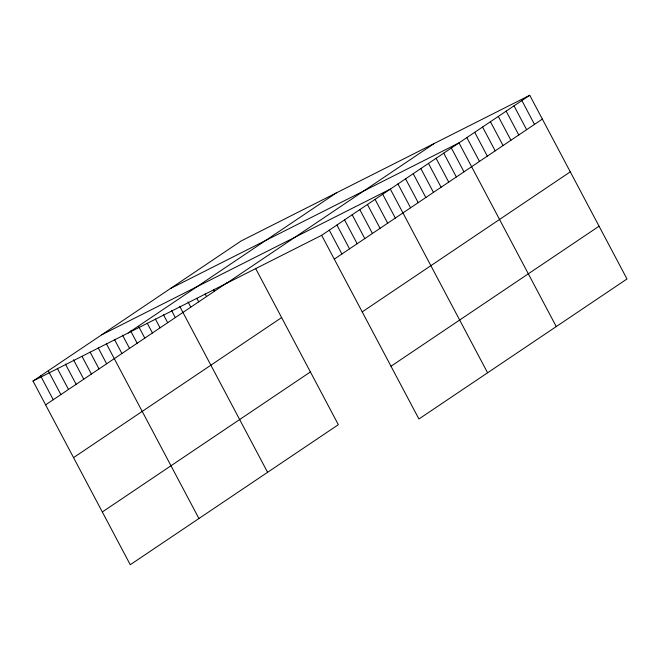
<?xml version="1.0" encoding="UTF-8"?>
<svg xmlns="http://www.w3.org/2000/svg" width="660" height="660" viewBox="0 0 660 660"><rect width="100%" height="100%" fill="white"/><g stroke="black" fill="none" stroke-linecap="round" stroke-linejoin="round"><path stroke-width="0.99" d="M255.552 268.339L338.341 424.693L130.259 564.729L33 381.034L241.073 240.999L529.741 95.271L627 278.965L418.927 419.001L321.659 235.306L529.741 95.271M128.263 332.945L336.336 192.91M45.614 404.861L226.966 282.81M226.405 283.396L434.478 143.36M334.274 259.132L542.355 119.097M73.549 457.619L281.622 317.575M362.208 311.891L570.289 171.847M102.325 511.97L310.406 371.935M390.992 366.25L599.065 226.207M170.329 288.61L458.997 142.882L556.256 326.576M101.665 334.826L390.324 189.098L487.591 372.793M33 381.034L321.659 235.306M521.879 100.559L534.493 124.385M514.016 105.847L526.63 129.673M506.154 111.144L518.768 134.962M498.3 116.432L510.914 140.258M490.438 121.72L503.052 145.546M482.576 127.009L495.19 150.835M474.713 132.305L487.327 156.123M466.851 137.594L479.465 161.419M451.366 148.021L463.98 171.839M443.734 153.153L456.349 176.979M436.103 158.285L448.717 182.111M428.472 163.424L441.086 187.25M420.849 168.556L433.463 192.382M413.218 173.695L425.832 197.513M405.587 178.827L418.201 202.653M397.955 183.958L410.57 207.785M382.701 194.23L395.315 218.056M375.07 199.369L387.684 223.187M367.438 204.501L380.053 228.327M359.807 209.632L372.421 233.459M352.184 214.772L364.798 238.598M344.553 219.904L357.167 243.73M336.922 225.043L349.536 248.861M329.29 230.175L341.905 254.001M213.452 289.509L214.385 291.274M205.128 293.914L206.53 296.563M196.795 298.32L198.668 301.851M188.001 301.851L190.806 307.147M179.677 306.257L267.589 472.304M171.575 310.513L175.312 317.567M163.482 314.762L167.689 322.707M155.38 319.011L160.058 327.838M147.287 323.268L152.427 332.97M138.724 326.634L144.796 338.11M130.63 330.891L137.164 343.241M122.529 335.14L129.542 348.381M114.436 339.397L121.91 353.512M106.334 343.645L198.924 518.521M98.241 347.902L106.648 363.784M90.148 352.151L99.016 368.915M82.046 356.408L91.394 374.055M73.483 359.774L83.762 379.186M65.389 364.023L76.131 384.318M57.288 368.28L68.5 389.458M48.262 370.763L60.877 394.589M40.631 375.903L53.245 399.729"/></g></svg>
